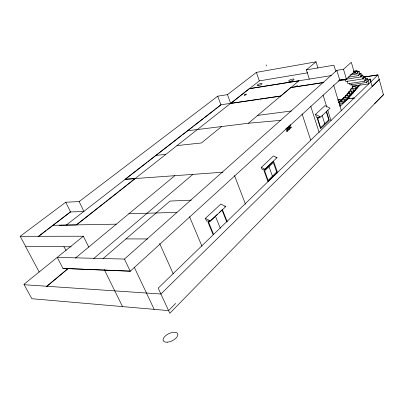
<?xml version="1.0" encoding="UTF-8"?>
<svg xmlns="http://www.w3.org/2000/svg" width="404" height="404" viewBox="0 0 404 404"><rect width="100%" height="100%" fill="white"/><g stroke="black" fill="none" stroke-linecap="round" stroke-linejoin="round"><path stroke-width="0.61" d="M285.87 128.629L286.88 131.598L287.815 129.613L288.613 129.623L289.582 127.709L289.138 125.583M287.815 129.613L287.077 128.886L287.779 127.442M383.8 94.354L169.821 313.287L158.196 288.158L370.902 81.81L370.135 79.078L367.625 79.457M175.619 303.454L168.579 310.605L31.876 298.718L23.937 284.325L83.365 236.229L88.728 247.046M349.601 83.436L350.036 84.916L366.625 82.451L370.135 79.078M339.421 106.05L340.516 105.924L347.612 99.111M264.979 169.18L277.028 157.651L273.442 155.944L261.337 167.413L262.065 169.407L264.979 169.18L261.337 167.413M347.142 81.063L347.93 83.729L364.554 81.234L367.342 78.568L368.827 83.825L352.278 86.254L351.647 84.098M346.582 95.283L339.39 102.116L339.936 103.909L342.481 103.575L341.466 100.197L346.39 99.535L345.304 95.9L349.955 95.253L357.262 88.269M339.39 102.116L344.607 101.419L343.592 98.026L348.223 97.394L355.424 90.501M346.39 99.535L353.596 92.637M344.607 101.419L351.818 94.516M342.481 103.575L349.642 96.718L348.627 96.854M348.223 97.394L347.137 93.743L351.813 93.087L350.662 89.168L355.606 88.456L359.207 85.022M349.955 95.253L348.904 91.698L353.606 91.031L360.403 84.547M351.813 93.087L358.959 86.259M338.431 102.591L343.784 97.51L344.87 97.379M343.592 98.026L345.4 96.309M348.904 91.698L350.702 90.001M345.142 79.234L345.819 81.522L362.59 78.962L364.994 76.689L366.625 82.451M347.137 93.743L349.849 91.173M345.304 95.9L349.374 92.036M353.606 91.031L352.283 86.517L353.192 85.663M320.72 117.019L330.083 108.176L324.983 105.636L315.554 114.413L316.544 117.524L320.72 117.019L315.554 114.413M350.662 89.168L352.939 87.017M343.854 79.603L360.767 76.987L362.802 75.073L364.554 81.234M318.584 117.135L317.251 118.387L320.554 128.725L329.331 120.251L326.513 111.231M319.645 116.998L317.807 118.731L320.67 127.709L328.785 119.887L326.195 111.595M209.378 220.943L208.01 222.225L213.12 234.663M217.17 214.504L208.706 222.447L213.696 234.613M219.367 212.448L221.998 209.979L226.785 221.993M210.449 220.998L225.836 206.555L220.847 204.045L205.378 218.387L206.479 221.059L210.449 220.998L205.378 218.387M348.172 77.199L358.469 75.588L360.964 73.26L362.59 78.962M286.88 131.598L291.193 127.603L290.198 124.649M350.041 75.013L356.111 74.053L359.131 71.255L360.767 76.987M351.96 73.513L354.409 73.124L357.06 70.685L358.469 75.588M356.111 74.053L355.257 71.099L354.126 72.139L354.409 73.124M130.245 271.241L339.754 80.073L346.39 79.053L354.111 71.968L351.308 62.277L343.501 69.256L336.845 70.341L124.452 259.07L57.237 257.378L62.968 268.402L130.245 271.241L124.452 259.07M102.995 258.661L169.968 201.071L191.314 200.157M93.723 258.525L192.859 174.392M187.517 130.755L248.404 123.24L290.754 87.542L323.978 82.396M259.802 99.147L280.856 96.036L298.96 80.77M46.384 286.613L68.145 268.453M46.298 286.825L68.332 268.423M309.297 79.108L306.378 69.882L316.029 61.827L317.968 68.089M75.371 258.121L174.811 175.689L222.942 172.21M221.619 126.543L201.424 142.96L177.013 145.586M76.407 224.821L249.334 88.622L298.526 80.84M76.472 224.952L105.096 202.399M106.08 201.621L118.417 191.905M119.407 191.127L135.143 178.558M316.029 61.827L256.378 72.382L227.462 94.642L230.699 103.444L259.323 80.896L307.686 72.806M135.199 178.684L125.124 179.285L220.917 104.772L280.856 96.036M147.016 162.418L66.372 224.988M148.01 161.645L157.934 153.924M158.929 153.151L181.755 135.385M182.749 134.618L192.673 126.891M193.667 126.119L203.591 118.397M204.586 117.625L214.509 109.903M215.504 109.13L220.963 104.883L217.706 96.187L227.462 94.642M38.016 236.678L70.503 211.817M38.547 236.446L46.056 230.699M47.061 229.932L70.564 211.943L83.951 211.489L79.123 201.586L65.741 202.222L20.2 236.31L25.528 246.233L71.205 246.824M79.123 201.586L217.706 96.187M306.378 69.882L333.931 65.185L335.891 71.725M353.419 71.271L357.06 70.685M353.434 71.392L355.257 71.099M249.374 88.734L331.285 75.578M356.712 71.644L359.131 71.255M359.095 73.553L360.964 73.26M361.57 75.265L362.802 75.073M309.383 84.784L290.754 87.542M310.625 84.593L322.402 82.764M339.744 80.083L346.39 79.053L343.501 69.256M363.146 76.972L364.994 76.689M364.878 76.922L377.967 74.907L383.426 94.733L374.675 103.53M338.199 80.957L345.652 79.82M364.297 76.982L377.967 74.907L370.902 81.81M365.504 78.846L367.342 78.568M230.699 103.444L258.565 99.328M352.283 86.517L356.924 85.835M257.717 115.387L291.375 110.994M338.072 99.823L339.951 99.596M348.723 98.546L349.975 98.399M351.854 98.172L353.732 97.95M337.699 100.081L342.082 99.566M347.092 98.98L354.611 98.101M155.843 155.394L165.807 154.409M248.404 123.24L280.947 120.336M275.871 157.752L277.028 157.651M125.124 179.285L174.811 175.689M291.193 127.603L288.416 127.371M224.71 206.59L225.836 206.555M128.876 213.767L176.871 212.368M116.337 224.159L53.07 225.331M59.146 225.235L75.841 224.962M20.2 236.31L83.365 236.229M125.967 238.91L147.682 238.956M66.094 250.435L63.893 246.662M62.968 268.402L130.174 271.084M24.159 284.724L160.903 294.011L379.235 79.507L372.135 86.471L370.059 79.088M286.8 128.31A2.757 1.535 84.5 0 0 287.077 128.886L288.613 129.623A2.757 1.535 84.5 0 0 289.496 126.29M25.528 246.415L39.168 271.998M65.741 202.222L70.564 211.943M104.272 269.554L122.523 306.601M134.254 267.17L154.166 309.353M159.661 243.551L173.24 273.856M189.511 216.685L201.955 246.223M215.418 216.15L220.311 228.24M222.362 209.58L227.225 221.786M234.537 175.578L245.506 204.278M269.019 166.655L272.432 176.174M256.378 72.382L259.323 80.896M266.105 64.892L266.473 65.973M302.091 113.938L310.666 140.117M310.691 106.1L319.12 132.386M322.124 115.433L324.76 123.77M323.069 95.097L326.775 106.999M327.7 109.974L331.038 120.685M333.553 84.921L341.36 110.661M336.845 70.341L339.754 80.073M354.929 86.128L355.606 88.456M339.936 103.909L340.516 105.924M288.178 127.674L288.613 129.623M286.855 127.821L287.077 128.886M288.4 126.649A0.727 0.404 84.5 0 1 288.229 127.654A0.727 0.404 84.5 0 1 287.668 127.103M276.684 172.003L268.12 180.411L264.65 170.841L273.321 162.524L276.684 172.003M277.498 172.402L268.004 181.734L263.913 170.463L273.538 161.246L277.498 172.402M296.314 86.648A1.03 0.288 -18.9 0 0 297.788 85.926A1.03 0.288 -18.9 0 0 296.324 86.123A1.03 0.288 -18.9 0 0 296.314 86.648M244.713 95.192A1.212 0.328 -20 0 0 246.455 94.319A1.212 0.328 -20 0 0 244.763 94.576A1.212 0.328 -20 0 0 244.713 95.192M258.176 85.628A2.631 0.692 -19.8 0 0 262.065 83.795A2.631 0.692 -19.8 0 0 258.52 84.254A2.631 0.692 -19.8 0 0 258.176 85.628M167.524 342.163A8.014 3.944 -25.9 0 0 177.841 334.174A8.014 3.944 -25.9 0 0 166.059 335.33A8.014 3.944 -25.9 0 0 167.524 342.163M290.011 81.305A2.868 0.768 -19.1 0 0 294.092 79.305A2.868 0.768 -19.1 0 0 290.006 79.901A2.868 0.768 -19.1 0 0 290.011 81.305"/></g></svg>
